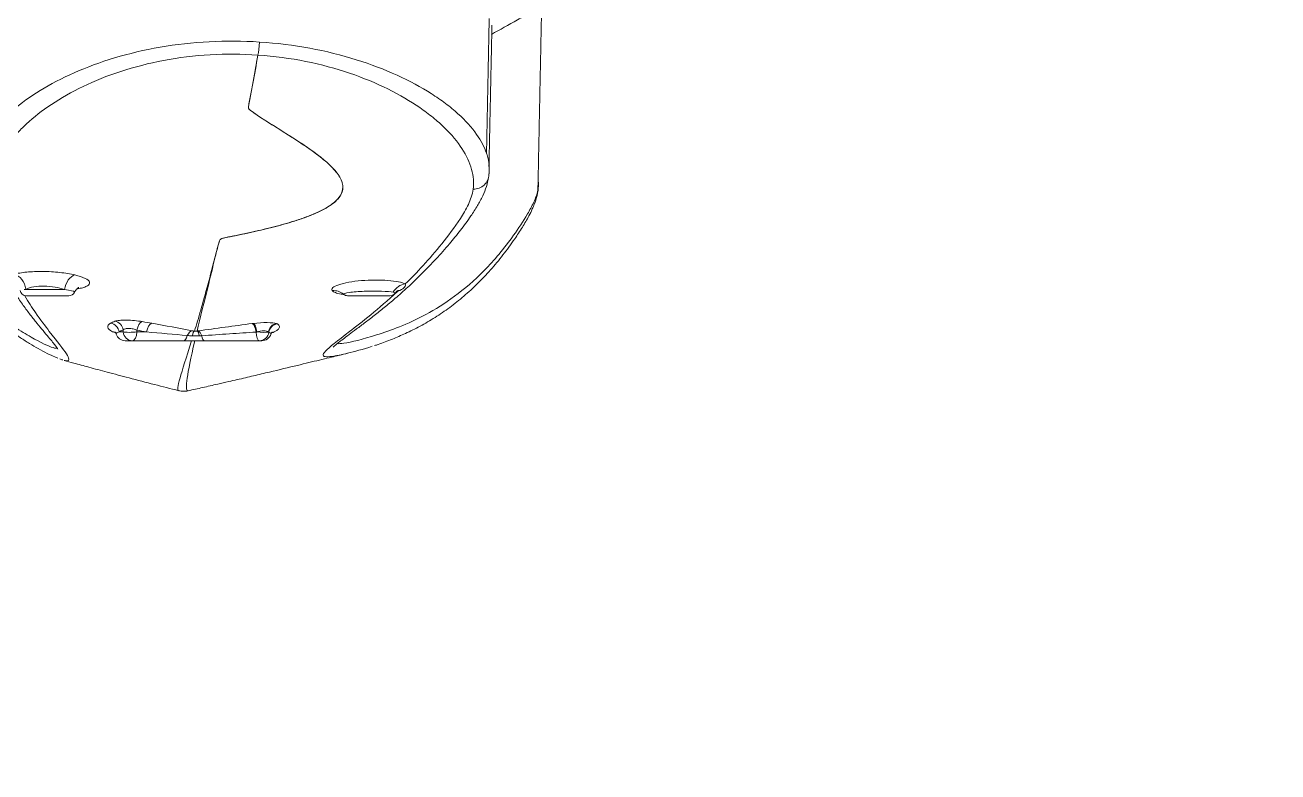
# Model space of a CAD drawing. Header units: millimetres. Extents: x 0 to 594, y 0 to 532.
# Drawn here: x 435.36 to 454.86, y 264.17 to 275.79 of the extents above; entities that cross this region are included whole.
import ezdxf

# ---------------------------------------------------------------- set-up
doc = ezdxf.new("R2010")
doc.units = ezdxf.units.MM
for name, color, linetype, true_color in [('13', 7, 'Continuous', 0xffffff), ('201', 7, 'Continuous', 0xffffff), ('3', 7, 'Continuous', 0xffffff)]:
    doc.layers.add(name, color=color, linetype=linetype, true_color=true_color)

# ---------------------------------------------------------------- blocks, each defined once
blk = doc.blocks.new('_U13')
at = {"layer": '201', "color": 250, "lineweight": 13}
blk.add_arc((430.61169, 282.820884), 53.921515, 175, 359.999943, dxfattribs=at)

msp = doc.modelspace()

# ---------------------------------------------------------------- linework, layer by layer
at = {"layer": '13', "color": 250, "linetype": 'Continuous', "lineweight": 18}
msp.add_circle((430.61169, 282.82088), 80.5978, dxfattribs=at)
at = {"layer": '3', "color": 250, "linetype": 'Continuous', "lineweight": 18}
for p, q in [((443.3511, 273.29483), (443.35122, 273.30207)), ((435.71169, 271.58088), (435.38159, 271.58088)), ((436.04179, 271.58088), (435.71169, 271.58088)), ((441.04179, 271.58088), (440.38262, 271.58088)), ((437.02978, 270.88088), (436.92147, 270.88088)), ((437.82213, 270.88088), (437.02978, 270.88088)), ((438.1579, 270.88088), (437.82213, 270.88088)), ((439.01063, 270.88088), (438.1579, 270.88088)), ((439.01063, 270.88088), (439.04657, 270.88088))]:
    msp.add_line(p, q, dxfattribs=at)
at = {"layer": '3', "color": 250, "linetype": 'Continuous', "lineweight": 13}
for p, q in [((435.3495, 271.67565), (435.97467, 271.67565)), ((440.31742, 271.60524), (440.31964, 271.6021)), ((436.82492, 271.01781), (436.89039, 271.01781)), ((437.10336, 271.01781), (437.25198, 271.01781))]:
    msp.add_line(p, q, dxfattribs=at)
at = {"layer": '3', "color": 250, "linetype": 'Continuous', "lineweight": 18}
for centre, radius, start, end in [((435.38159, 271.68088), 0.1, 190.87626, 270), ((436.04179, 271.68088), 0.1, 270, 332.82379), ((441.04179, 271.68088), 0.1, 270, 323.738921), ((436.92147, 271.03088), 0.15, 198.391393, 270), ((439.04657, 271.03088), 0.15, 270, 341.417114)]:
    msp.add_arc(centre, radius, start, end, dxfattribs=at)
at = {"layer": '3', "color": 250, "linetype": 'Continuous', "lineweight": 13}
for centre, major_axis, ratio, start_param, end_param in [((438.98655, 275.53353), (-0.01755, -0.24938), 0.100701, 0.59408193, 1.55829253), ((438.98671, 275.53352), (0.01656, 0.24945), 0.100694, 3.73534288, 4.69948987), ((435.17716, 271.67185), (0.06406, -0.24165), 0.78098, 1.41969689, 2.75906393), ((436.12736, 271.66257), (-0.05736, -0.24333), 0.608926, 3.45731482, 4.80170768), ((440.15442, 271.41612), (-0.19681, -0.15416), 0.966154, 3.343186, 4.10770387), ((441.29299, 271.51937), (-0.11848, -0.22014), 0.927865, 3.72244841, 4.68754031), ((441.2295, 271.41932), (-0.08642, 0.23459), 0.771689, 6.01218656, 6.28538859), ((440.38262, 271.68088), (0, -0.1), 0.996877, 5.57026941, 6.28318531), ((436.67997, 271.00474), (0.07603, -0.12931), 0.963922, 1.1432608, 2.50997937), ((436.74979, 271.03637), (0.05143, -0.14091), 0.928506, 1.33205736, 2.68535861), ((437.17577, 271.03083), (-0.02571, -0.14778), 0.49823, 3.34426682, 4.71061634), ((437.32556, 271.00474), (-0.02577, -0.14777), 0.49823, 3.34510991, 4.7108167), ((438.90611, 271.00045), (-0.01963, 0.14871), 0.359226, 4.76740334, 6.10460941), ((438.92485, 271.0028), (-0.01775, 0.14895), 0.295497, 4.77155381, 6.10896689), ((439.2875, 271.00002), (0.04704, 0.14243), 0.925798, 0.42168736, 1.76372301), ((439.30165, 270.99346), (0.08724, 0.12202), 0.972, 0.71048755, 2.05186208), ((436.70781, 270.87332), (0.07082, 0.13223), 0.93847, 6.27408742, 6.69848641), ((437.02978, 271.03088), (-0.14985, -0.00676), 0.124925, 0.3701738, 2.07844569), ((437.02978, 271.03088), (0, 0.15), 0.932831, 1.65806279, 3.14159265), ((437.02978, 271.03088), (0, -0.15), 0.492424, 0, 1.48352986), ((437.82213, 271.03088), (0, -0.15), 0.492424, 0, 1.08045638), ((437.95245, 270.88961), (-0.02876, -0.14722), 0.558259, 3.35820309, 4.3237794), ((437.98956, 270.8838), (-0.01828, -0.14888), 0.272964, 3.3283695, 4.22956708), ((438.04833, 270.88357), (0.01681, -0.14905), 0.276533, 2.05620657, 2.96090612), ((438.06594, 270.88581), (-0.02115, 0.1485), 0.412863, 5.16302135, 6.09260666), ((438.1579, 271.03088), (0, -0.15), 0.350207, 5.21712673, 6.28318531), ((439.01063, 271.03088), (0, -0.15), 0.350207, 4.81402356, 6.28318531), ((439.01063, 271.03088), (-0.14969, 0.00962), 0.116394, 1.28771181, 2.75876603), ((439.01063, 271.03088), (0, -0.15), 0.977712, 0, 1.44571689)]:
    msp.add_ellipse(centre, major_axis=major_axis, ratio=ratio, start_param=start_param, end_param=end_param, dxfattribs=at)
at = {"layer": '3', "color": 250, "linetype": 'Continuous', "lineweight": 18}
msp.add_ellipse((440.38124, 271.68088), major_axis=(0, -0.1), ratio=1, start_param=5.63211333, end_param=6.28340716, dxfattribs=at)
at = {"layer": '3', "color": 250, "linetype": 'Continuous', "lineweight": 13}
for points, knots in [([(443.40294, 276.13567), (443.39722, 276.12357), (443.38917, 276.11199), (443.36785, 276.08882), (443.355, 276.07741), (443.31275, 276.0436), (443.27959, 276.02147), (443.17555, 275.95655), (443.10023, 275.9141), (442.88745, 275.7951), (442.75126, 275.71994), (442.62211, 275.64816)], [0, 0, 0, 0, 0.06465713, 0.06465713, 0.12931427, 0.12931427, 0.25862853, 0.25862853, 0.51725706, 0.51725706, 1, 1, 1, 1]), ([(434.69259, 273.84105), (434.70256, 273.86696), (434.71406, 273.89347), (434.73942, 273.946), (434.75339, 273.9723), (434.79915, 274.05133), (434.83476, 274.10415), (434.91603, 274.20992), (434.96171, 274.26281), (435.0634, 274.36854), (435.11965, 274.42156), (435.30166, 274.5778), (435.44103, 274.67888), (435.75721, 274.87298), (435.93558, 274.96655), (436.32143, 275.13663), (436.52961, 275.21388), (436.98014, 275.349), (437.21675, 275.40511), (437.7098, 275.49063), (437.96968, 275.52021), (438.48832, 275.5475), (438.74911, 275.54596), (439.01144, 275.52864)], [0, 0, 0, 0, 0.03125, 0.03125, 0.0625, 0.0625, 0.125, 0.125, 0.1875, 0.1875, 0.25, 0.25, 0.375, 0.375, 0.5, 0.5, 0.625, 0.625, 0.75, 0.75, 0.875, 0.875, 1, 1, 1, 1]), ([(439.01162, 275.52863), (439.28133, 275.51183), (439.54164, 275.47916), (440.04519, 275.38621), (440.29047, 275.32492), (440.74481, 275.18269), (440.95609, 275.10161), (441.34877, 274.92245), (441.52567, 274.82643), (441.76219, 274.67619), (441.83633, 274.62497), (441.97529, 274.52054), (442.04021, 274.46721), (442.21778, 274.30717), (442.31466, 274.19984), (442.45933, 273.99493), (442.51103, 273.89688), (442.54379, 273.80102)], [0, 0, 0, 0, 0.14482206, 0.14482206, 0.28964412, 0.28964412, 0.43446618, 0.43446618, 0.57928824, 0.57928824, 0.65169927, 0.65169927, 0.7241103, 0.7241103, 0.86893235, 0.86893235, 1, 1, 1, 1]), ([(438.98607, 275.32588), (438.73715, 275.3436), (438.48978, 275.34502), (437.99799, 275.3166), (437.75172, 275.28594), (437.28605, 275.19788), (437.06283, 275.14022), (436.63986, 275.00226), (436.44502, 274.92363), (436.08465, 274.75109), (435.91865, 274.6565), (435.62495, 274.46085), (435.49577, 274.35912), (435.3273, 274.20214), (435.2753, 274.14897), (435.18133, 274.04294), (435.13913, 273.9899), (435.02653, 273.83093), (434.97006, 273.72519), (434.93279, 273.62029)], [0, 0, 0, 0, 0.125, 0.125, 0.25, 0.25, 0.375, 0.375, 0.5, 0.5, 0.625, 0.625, 0.75, 0.75, 0.8125, 0.8125, 0.875, 0.875, 1, 1, 1, 1]), ([(438.98607, 275.32588), (438.95714, 275.16517), (438.92865, 275.00934), (438.88676, 274.78274), (438.87278, 274.7084), (438.85245, 274.59866), (438.84486, 274.5624), (438.83942, 274.51731), (438.83828, 274.50824), (438.84176, 274.49045), (438.84888, 274.48192), (438.87566, 274.45898), (438.89689, 274.44477), (439.00055, 274.37321), (439.08666, 274.31786), (439.25814, 274.20845), (439.344, 274.15457), (439.59734, 273.99391), (439.7612, 273.88825), (439.97727, 273.72571), (440.04446, 273.67057), (440.16097, 273.55969), (440.21056, 273.50382), (440.28331, 273.3901), (440.30583, 273.33198), (440.30859, 273.21864), (440.28843, 273.16201), (440.20718, 273.05686), (440.14588, 273.0071), (439.99627, 272.91592), (439.90881, 272.8744), (439.71681, 272.79687), (439.61311, 272.76127), (439.39754, 272.69513), (439.28521, 272.66445), (439.05412, 272.60654), (438.93521, 272.57931), (438.75386, 272.54046), (438.69292, 272.52786), (438.60116, 272.50927), (438.57051, 272.50313), (438.50948, 272.49074), (438.47855, 272.48468), (438.43602, 272.47401), (438.42239, 272.47), (438.40379, 272.46015), (438.39884, 272.45444), (438.38799, 272.43774), (438.38459, 272.42649), (438.37374, 272.39292), (438.36795, 272.3707), (438.35046, 272.30474), (438.33949, 272.26162), (438.28522, 272.05034), (438.24477, 271.89499), (438.12881, 271.46583), (438.05976, 271.22899), (437.99997, 271.03102)], [0, 0, 0, 0, 0.0625, 0.0625, 0.09375, 0.09375, 0.109375, 0.109375, 0.11328125, 0.11328125, 0.1171875, 0.1171875, 0.125, 0.125, 0.15625, 0.15625, 0.1875, 0.1875, 0.25, 0.25, 0.28125, 0.28125, 0.3125, 0.3125, 0.34375, 0.34375, 0.375, 0.375, 0.40625, 0.40625, 0.4375, 0.4375, 0.46875, 0.46875, 0.5, 0.5, 0.53125, 0.53125, 0.546875, 0.546875, 0.5546875, 0.5546875, 0.5625, 0.5625, 0.56640625, 0.56640625, 0.5703125, 0.5703125, 0.578125, 0.578125, 0.59375, 0.59375, 0.625, 0.625, 0.75, 0.75, 1, 1, 1, 1]), ([(438.0392, 271.03103), (438.08756, 271.23331), (438.14799, 271.47607), (438.25684, 271.91754), (438.29576, 272.07757), (438.34957, 272.29552), (438.3603, 272.34001), (438.37578, 272.39673), (438.37898, 272.40812), (438.3865, 272.43099), (438.3896, 272.44252), (438.40374, 272.45948), (438.41109, 272.46489), (438.43464, 272.47384), (438.44892, 272.47733), (438.49252, 272.48737), (438.52317, 272.49342), (438.67539, 272.52405), (438.79737, 272.54882), (439.03588, 272.60182), (439.1526, 272.62972), (439.37898, 272.68927), (439.48867, 272.72092), (439.69808, 272.78944), (439.79842, 272.82657), (439.97982, 272.90684), (440.06123, 272.94997), (440.19595, 273.04525), (440.24664, 273.09595), (440.29199, 273.17704), (440.30191, 273.20507), (440.31084, 273.26108), (440.31004, 273.28928), (440.29329, 273.37447), (440.26242, 273.4322), (440.13532, 273.60061), (440.00376, 273.71056), (439.70778, 273.92498), (439.54222, 274.03006), (439.28814, 274.19034), (439.20237, 274.24419), (439.07442, 274.32637), (439.03187, 274.35399), (438.96866, 274.39593), (438.94769, 274.40999), (438.9062, 274.43837), (438.88533, 274.45257), (438.85679, 274.47484), (438.84734, 274.48264), (438.83851, 274.49951), (438.83895, 274.508), (438.84085, 274.53349), (438.84411, 274.55058), (438.85314, 274.60196), (438.85971, 274.63645), (438.87932, 274.74074), (438.89262, 274.81133), (438.93254, 275.0263), (438.95966, 275.17388), (438.98704, 275.32583)], [0, 0, 0, 0, 0.25, 0.25, 0.375, 0.375, 0.40625, 0.40625, 0.4140625, 0.4140625, 0.421875, 0.421875, 0.42578125, 0.42578125, 0.4296875, 0.4296875, 0.4375, 0.4375, 0.46875, 0.46875, 0.5, 0.5, 0.53125, 0.53125, 0.5625, 0.5625, 0.59375, 0.59375, 0.625, 0.625, 0.640625, 0.640625, 0.65625, 0.65625, 0.6875, 0.6875, 0.75, 0.75, 0.8125, 0.8125, 0.84375, 0.84375, 0.859375, 0.859375, 0.8671875, 0.8671875, 0.875, 0.875, 0.87890625, 0.87890625, 0.8828125, 0.8828125, 0.890625, 0.890625, 0.90625, 0.90625, 0.9375, 0.9375, 1, 1, 1, 1]), ([(442.33594, 273.23822), (442.34989, 273.33844), (442.34166, 273.44157), (442.2831, 273.65322), (442.23221, 273.76211), (442.09166, 273.97819), (442.00193, 274.08618), (441.83719, 274.24715), (441.77695, 274.30085), (441.64773, 274.40615), (441.57872, 274.45783), (441.35837, 274.60963), (441.19347, 274.70675), (440.82561, 274.88868), (440.62726, 274.97133), (440.19945, 275.11659), (439.96765, 275.17945), (439.49068, 275.275), (439.24363, 275.3086), (438.98704, 275.32583)], [0, 0, 0, 0, 0.125, 0.125, 0.25, 0.25, 0.375, 0.375, 0.4375, 0.4375, 0.5, 0.5, 0.625, 0.625, 0.75, 0.75, 0.875, 0.875, 1, 1, 1, 1]), ([(433.87372, 273.3554), (433.86741, 273.2924), (433.86857, 273.23031), (433.88576, 273.0342), (433.9179, 272.90527), (433.99359, 272.66237), (434.03813, 272.54823), (434.13342, 272.33419), (434.18407, 272.23471), (434.34134, 271.95745), (434.4528, 271.80098), (434.67538, 271.53451), (434.78653, 271.42426), (434.99943, 271.23837), (435.10122, 271.16256), (435.28995, 271.03416), (435.37694, 270.98144), (435.6101, 270.84902), (435.72867, 270.79307), (435.83078, 270.76259), (435.85215, 270.76193), (435.85919, 270.77353), (435.85933, 270.77378), (435.85946, 270.77403)], [0, 0, 0, 0, 0.02566917, 0.02566917, 0.08283812, 0.08283812, 0.14000708, 0.14000708, 0.19717603, 0.19717603, 0.31151394, 0.31151394, 0.42585185, 0.42585185, 0.54018976, 0.54018976, 0.65452767, 0.65452767, 0.88320349, 0.88320349, 0.9975414, 0.9975414, 1, 1, 1, 1]), ([(440.2193, 270.83623), (440.242, 270.83238), (440.27802, 270.83483), (440.43805, 270.85931), (440.61442, 270.90122), (441.05253, 271.03905), (441.31506, 271.13538), (441.88908, 271.44482), (442.20069, 271.66046), (442.6643, 272.13242), (442.8182, 272.31439), (443.04073, 272.62638), (443.1142, 272.73698), (443.21673, 272.91297), (443.24982, 272.97341), (443.29316, 273.06609), (443.30655, 273.09738), (443.32923, 273.16021), (443.33849, 273.19207), (443.34409, 273.22347)], [0, 0, 0, 0, 0.09486474, 0.09486474, 0.32114856, 0.32114856, 0.54743237, 0.54743237, 0.77371619, 0.77371619, 0.88685809, 0.88685809, 0.94342905, 0.94342905, 0.97171452, 0.97171452, 0.98585726, 0.98585726, 1, 1, 1, 1]), ([(441.27995, 271.76373), (441.46012, 271.94098), (441.65162, 272.14757), (441.94617, 272.51112), (442.04643, 272.64116), (442.18291, 272.85179), (442.22587, 272.92461), (442.29663, 273.0764), (442.32448, 273.15538), (442.33594, 273.23822)], [0, 0, 0, 0, 0.5, 0.5, 0.75, 0.75, 0.875, 0.875, 1, 1, 1, 1]), ([(435.18817, 271.91471), (435.24246, 271.92902), (435.31075, 271.94047), (435.42599, 271.95181), (435.46725, 271.95467), (435.55159, 271.95821), (435.59476, 271.95892), (435.72727, 271.9578), (435.81668, 271.95268), (435.98812, 271.93404), (436.06656, 271.92099), (436.13588, 271.90471)], [0, 0, 0, 0, 0.25, 0.25, 0.375, 0.375, 0.5, 0.5, 0.75, 0.75, 1, 1, 1, 1]), ([(436.13588, 271.90471), (436.26822, 271.87364), (436.35318, 271.83164), (436.37147, 271.77097), (436.35974, 271.75165), (436.31694, 271.72596), (436.29879, 271.71811), (436.25508, 271.70375), (436.22914, 271.69719), (436.19041, 271.6896), (436.17991, 271.68772), (436.16905, 271.68595)], [0, 0, 0, 0, 0.47884901, 0.47884901, 0.71827352, 0.71827352, 0.83798577, 0.83798577, 0.95769802, 0.95769802, 1, 1, 1, 1]), ([(435.97467, 271.67565), (435.93153, 271.69179), (435.88227, 271.70489), (435.77331, 271.72367), (435.71599, 271.72884), (435.60272, 271.73019), (435.54756, 271.72627), (435.45011, 271.7108), (435.40723, 271.6992), (435.37338, 271.68493)], [0, 0, 0, 0, 0.25, 0.25, 0.5, 0.5, 0.75, 0.75, 1, 1, 1, 1]), ([(436.1308, 271.63535), (436.13175, 271.63712), (436.13159, 271.63895), (436.12177, 271.65291), (436.06422, 271.66616), (435.97467, 271.67565)], [0, 0, 0, 0, 0.13401551, 0.13401551, 1, 1, 1, 1]), ([(440.1658, 270.64062), (440.12036, 270.63373), (440.08339, 270.63055), (440.02489, 270.63261), (440.00654, 270.63962), (439.99973, 270.66793), (440.01126, 270.68944), (440.09537, 270.78103), (440.21899, 270.87686), (440.60179, 271.17069), (440.86032, 271.36727), (441.15842, 271.64697)], [0, 0, 0, 0, 0.12716974, 0.12716974, 0.27264145, 0.27264145, 0.41811316, 0.41811316, 0.70905658, 0.70905658, 1, 1, 1, 1]), ([(440.14377, 271.6602), (440.13251, 271.67481), (440.13616, 271.69063), (440.171, 271.72216), (440.20251, 271.73797), (440.28687, 271.76664), (440.3405, 271.77978), (440.46065, 271.80136), (440.52807, 271.80998), (440.6673, 271.82174), (440.73945, 271.82494), (440.88011, 271.82578), (440.94812, 271.82345), (441.07282, 271.8137), (441.12829, 271.8064), (441.22087, 271.78759), (441.25643, 271.77643), (441.27995, 271.76373)], [0, 0, 0, 0, 0.125, 0.125, 0.25, 0.25, 0.375, 0.375, 0.5, 0.5, 0.625, 0.625, 0.75, 0.75, 0.875, 0.875, 1, 1, 1, 1]), ([(440.31425, 271.60015), (440.30266, 271.60181), (440.29157, 271.60359), (440.24507, 271.61199), (440.21457, 271.62013), (440.16845, 271.63859), (440.15244, 271.64895), (440.14377, 271.6602)], [0, 0, 0, 0, 0.12763282, 0.12763282, 0.56381641, 0.56381641, 1, 1, 1, 1]), ([(441.09174, 271.63474), (441.0563, 271.64203), (440.99125, 271.64778), (440.82874, 271.65347), (440.73282, 271.65329), (440.55176, 271.6464), (440.46671, 271.63958), (440.34861, 271.62291), (440.31553, 271.61319), (440.31742, 271.60524)], [0, 0, 0, 0, 0.25, 0.25, 0.5, 0.5, 0.75, 0.75, 1, 1, 1, 1]), ([(441.27995, 271.76373), (441.28687, 271.74688), (441.28342, 271.73285), (441.25544, 271.70018), (441.23053, 271.68125), (441.19469, 271.6632)], [0, 0, 0, 0, 0.5, 0.5, 1, 1, 1, 1]), ([(435.35881, 271.5788), (435.41409, 271.48305), (435.46946, 271.39734), (435.60093, 271.20574), (435.67444, 271.10941), (435.86763, 270.86146), (435.95876, 270.7501), (436.02891, 270.63977), (436.04151, 270.61294), (436.04611, 270.57712), (436.03822, 270.56793), (436.01409, 270.56585), (436.00559, 270.56646), (435.99563, 270.56821)], [0, 0, 0, 0, 0.11159658, 0.11159658, 0.27588909, 0.27588909, 0.60447412, 0.60447412, 0.76876663, 0.76876663, 0.93305914, 0.93305914, 1, 1, 1, 1]), ([(441.12248, 271.62181), (441.12264, 271.62203), (441.12277, 271.62225), (441.12501, 271.62706), (441.11379, 271.6302), (441.09174, 271.63474)], [0, 0, 0, 0, 0.04554922, 0.04554922, 1, 1, 1, 1]), ([(436.72253, 271.02113), (436.67736, 271.04513), (436.65324, 271.06822), (436.64421, 271.11191), (436.6588, 271.1325), (436.69221, 271.15237)], [0, 0, 0, 0, 0.5, 0.5, 1, 1, 1, 1]), ([(436.76126, 271.18391), (436.77633, 271.18944), (436.7998, 271.19381), (436.861, 271.19952), (436.89839, 271.20079), (436.97915, 271.19981), (437.023, 271.19755), (437.10793, 271.18993), (437.14911, 271.18461), (437.18614, 271.17816)], [0, 0, 0, 0, 0.25, 0.25, 0.5, 0.5, 0.75, 0.75, 1, 1, 1, 1]), ([(437.10219, 271.0439), (437.08436, 271.05202), (437.06418, 271.05899), (437.02137, 271.06914), (436.99867, 271.07223), (436.95697, 271.07326), (436.93778, 271.07122), (436.90729, 271.06289), (436.89615, 271.05679), (436.88907, 271.04945)], [0, 0, 0, 0, 0.25, 0.25, 0.5, 0.5, 0.75, 0.75, 1, 1, 1, 1]), ([(438.915, 271.1504), (438.98561, 271.15883), (439.064, 271.16326), (439.19701, 271.16213), (439.24983, 271.15664), (439.27645, 271.1478)], [0, 0, 0, 0, 0.5, 0.5, 1, 1, 1, 1]), ([(439.29043, 271.14126), (439.30794, 271.12857), (439.31798, 271.11549), (439.32263, 271.08893), (439.31738, 271.0754), (439.291, 271.04754), (439.26978, 271.03325), (439.22909, 271.01305), (439.21606, 271.00718), (439.20165, 271.00127)], [0, 0, 0, 0, 0.29356462, 0.29356462, 0.58712925, 0.58712925, 0.88069387, 0.88069387, 1, 1, 1, 1]), ([(436.82492, 271.01781), (436.79302, 271.00786), (436.77751, 270.99753), (436.77853, 270.98574), (436.7787, 270.98489), (436.77897, 270.98404)], [0, 0, 0, 0, 0.92834703, 0.92834703, 1, 1, 1, 1]), ([(437.95282, 270.87664), (437.86988, 270.6079), (437.80928, 270.42504), (437.73716, 270.17031), (437.73007, 270.10838), (437.75535, 270.10265), (437.75799, 270.10271), (437.76094, 270.10337)], [0, 0, 0, 0, 0.45716239, 0.45716239, 0.94987957, 0.94987957, 1, 1, 1, 1]), ([(437.89845, 270.10149), (437.89596, 270.10087), (437.89366, 270.1008), (437.86985, 270.1063), (437.86651, 270.16838), (437.90291, 270.42365), (437.93997, 270.60709), (438.00272, 270.87665)], [0, 0, 0, 0, 0.04837854, 0.04837854, 0.54144014, 0.54144014, 1, 1, 1, 1]), ([(437.99997, 271.03102), (438.00536, 271.03023), (438.01128, 271.02974), (438.02303, 271.02955), (438.02902, 271.02985), (438.03612, 271.03062), (438.03767, 271.03082), (438.0392, 271.03103)], [0, 0, 0, 0, 0.43805688, 0.43805688, 0.87618356, 0.87618356, 1, 1, 1, 1]), ([(438.95837, 271.01566), (438.81945, 271.00652), (438.68084, 270.99729), (438.39858, 270.97823), (438.25494, 270.96839), (438.11192, 270.95835)], [0, 0, 0, 0, 0.48972748, 0.48972748, 1, 1, 1, 1]), ([(439.14906, 271.01545), (439.13658, 271.02695), (439.11069, 271.03451), (439.04256, 271.03525), (439.00238, 271.02829), (438.96774, 271.01684)], [0, 0, 0, 0, 0.5, 0.5, 1, 1, 1, 1])]:
    msp.add_open_spline(points, degree=3, knots=knots, dxfattribs=at)
at = {"layer": '3', "color": 250, "linetype": 'Continuous', "lineweight": 18}
for points, weights in [([(443.40294, 276.13567), (443.3833, 275.16362), (443.36368, 274.1929), (443.34409, 273.22351)], [1.00007584134, 1.0007625227, 1.00144920405, 1.00213588541]), ([(442.58226, 273.59269), (442.59777, 274.32519), (442.61331, 275.05849), (442.62886, 275.79258)], [1.00171147874, 1.0011679421, 1.00062440545, 1.00008086881])]:
    msp.add_rational_spline(points, weights, degree=3, dxfattribs=at)
for points, degree in [([(442.544, 273.80049), (442.56479, 274.84724), (442.5856, 275.89398)], 2), ([(442.57816, 273.44112), (442.5861, 273.48572), (442.584, 273.54172)], 2), ([(443.34409, 273.22347), (443.34404, 273.20811), (443.34237, 273.19287), (443.33919, 273.17799)], 3), ([(443.34255, 273.1939), (443.34667, 273.21802), (443.34886, 273.24673)], 2), ([(443.34409, 273.22351), (443.35135, 273.26425), (443.35351, 273.30565), (443.35064, 273.34752)], 3), ([(443.34409, 273.22347), (443.34409, 273.22348), (443.34409, 273.22349), (443.34409, 273.22351)], 3), ([(435.94724, 270.58155), (435.93349, 270.58631), (435.91839, 270.59212), (435.90199, 270.59895)], 3), ([(435.99563, 270.56821), (435.98833, 270.5695), (435.98024, 270.5714), (435.97141, 270.5739)], 3)]:
    msp.add_open_spline(points, degree=degree, dxfattribs=at)
at = {"layer": '3', "color": 250, "linetype": 'Continuous', "lineweight": 13}
for points in [[(439.01144, 275.52864), (439.0115, 275.52864), (439.01156, 275.52864), (439.01162, 275.52863)], [(438.98704, 275.32583), (438.98671, 275.32585), (438.98639, 275.32586), (438.98607, 275.32588)], [(435.37338, 271.68493), (435.36495, 271.68138), (435.35695, 271.67833), (435.3495, 271.67565)], [(441.15842, 271.64697), (441.15279, 271.64553), (441.14703, 271.64411), (441.14114, 271.6427)], [(441.19469, 271.6632), (441.18344, 271.65753), (441.17129, 271.65205), (441.15842, 271.64697)], [(436.69221, 271.15237), (436.71042, 271.16319), (436.73343, 271.17369), (436.76126, 271.18391)], [(437.18614, 271.17816), (437.23607, 271.16947), (437.28599, 271.16077), (437.33592, 271.15205)], [(437.33592, 271.15205), (437.54935, 271.1148), (437.75937, 271.07661), (437.96288, 271.03683)], [(438.05679, 271.03328), (438.33263, 271.07263), (438.61325, 271.1106), (438.89628, 271.14804)], [(438.89628, 271.14804), (438.90244, 271.14886), (438.90869, 271.14964), (438.915, 271.1504)], [(439.27645, 271.1478), (439.28252, 271.14578), (439.28722, 271.14359), (439.29043, 271.14126)], [(436.77221, 271.00409), (436.75012, 271.00977), (436.73294, 271.0156), (436.72253, 271.02113)], [(436.88907, 271.04945), (436.86325, 271.0392), (436.84187, 271.02867), (436.82492, 271.01781)], [(436.89039, 271.01781), (436.88995, 271.02836), (436.88951, 271.0389), (436.88907, 271.04945)], [(437.25198, 271.01781), (437.20205, 271.02652), (437.15212, 271.03522), (437.10219, 271.0439)], [(437.10219, 271.0439), (437.10258, 271.03521), (437.10297, 271.02651), (437.10336, 271.01781)], [(437.88729, 270.96024), (437.67812, 270.98016), (437.46587, 270.99923), (437.25198, 271.01781)], [(437.96205, 270.95734), (437.93557, 270.95816), (437.91065, 270.95914), (437.88729, 270.96024)], [(438.07694, 270.95723), (438.0392, 270.95615), (437.99986, 270.95617), (437.96205, 270.95734)], [(437.96288, 271.03683), (437.97427, 271.03461), (437.98662, 271.03266), (437.99997, 271.03102)], [(438.0392, 271.03103), (438.04521, 271.03171), (438.05111, 271.03247), (438.05679, 271.03328)], [(438.11192, 270.95835), (438.10055, 270.95794), (438.08883, 270.95757), (438.07694, 270.95723)], [(438.96774, 271.01684), (438.96458, 271.01646), (438.96145, 271.01607), (438.95837, 271.01566)], [(439.15614, 271.01217), (439.15451, 271.01334), (439.15213, 271.01444), (439.14906, 271.01545)], [(439.18868, 270.98285), (439.19245, 270.99296), (439.18147, 271.00273), (439.15614, 271.01217)]]:
    msp.add_open_spline(points, degree=3, dxfattribs=at)
at = {"layer": '3', "color": 250, "linetype": 'Continuous', "lineweight": 18}
for points, knots in [([(442.54379, 273.80102), (442.54723, 273.79096), (442.55046, 273.78092), (442.56938, 273.71822), (442.57958, 273.66623), (442.58607, 273.59045), (442.58684, 273.56612), (442.58626, 273.54194)], [0, 0, 0, 0, 0.11389908, 0.11389908, 0.71352636, 0.71352636, 1, 1, 1, 1]), ([(434.63025, 273.44302), (434.62989, 273.42924), (434.62888, 273.35531), (434.64358, 273.22489), (434.66791, 273.05145), (434.70621, 272.84783), (434.7608, 272.62458), (434.83322, 272.39246), (434.91722, 272.17239), (435.01075, 271.96599), (435.11315, 271.77146), (435.22253, 271.59073), (435.33541, 271.42538), (435.44562, 271.27869), (435.54915, 271.14855), (435.64503, 271.03286), (435.72828, 270.93479), (435.79304, 270.85759), (435.83707, 270.80156), (435.86267, 270.76583), (435.87076, 270.75209), (435.87161, 270.75078), (435.87161, 270.75082)], [0, 0, 0, 0, 0.00602084, 0.0326835, 0.0625535, 0.0969413, 0.14474945, 0.19426595, 0.2458557, 0.29947295, 0.3550377, 0.41465221, 0.47597286, 0.53937019, 0.60397835, 0.67213548, 0.74226579, 0.81078652, 0.87736511, 0.93595278, 0.98558389, 1, 1, 1, 1]), ([(440.1596, 270.78227), (440.15939, 270.78202), (440.15961, 270.78246), (440.16685, 270.79004), (440.19382, 270.8141), (440.23994, 270.85145), (440.30948, 270.90488), (440.40285, 270.97488), (440.51929, 271.06187), (440.65747, 271.16629), (440.80824, 271.28245), (440.9729, 271.41303), (441.14872, 271.56015), (441.34197, 271.73262), (441.54696, 271.93016), (441.75555, 272.14796), (441.95231, 272.37094), (442.13711, 272.59455), (442.28445, 272.79351), (442.40135, 272.97279), (442.48322, 273.12279), (442.54586, 273.28119), (442.56774, 273.37754), (442.57535, 273.42687)], [0, 0, 0, 0, 0.01369676, 0.05348983, 0.09592883, 0.14597926, 0.20166888, 0.26123049, 0.32306834, 0.38609764, 0.44967169, 0.50535411, 0.56393726, 0.62645068, 0.68807772, 0.74876173, 0.80776168, 0.8554465, 0.90053193, 0.93058903, 0.95670998, 0.97817397, 1, 1, 1, 1]), ([(442.57951, 273.46322), (442.57951, 273.40325), (442.55328, 273.34517), (442.46345, 273.26234), (442.40024, 273.23829), (442.33594, 273.23822)], [0, 0, 0, 0, 0.5, 0.5, 1, 1, 1, 1]), ([(433.86858, 273.23937), (433.86974, 273.19531), (433.87572, 273.09839), (433.9028, 272.95229), (433.94109, 272.7952), (433.99804, 272.6067), (434.07699, 272.40015), (434.17717, 272.1865), (434.29003, 271.98369), (434.41159, 271.79262), (434.54434, 271.61028), (434.68657, 271.44089), (434.83596, 271.28653), (434.98921, 271.14896), (435.14337, 271.02802), (435.29416, 270.92352), (435.43514, 270.83439), (435.57514, 270.75202), (435.70749, 270.68181), (435.8076, 270.63402), (435.85801, 270.61449), (435.87319, 270.60906)], [0, 0, 0, 0, 0.0183548, 0.04181199, 0.06848334, 0.10091819, 0.14440737, 0.1899666, 0.23800533, 0.28828667, 0.34182882, 0.39898768, 0.45829404, 0.52009177, 0.58463535, 0.65195233, 0.72144943, 0.79420468, 0.87788404, 0.96135186, 1, 1, 1, 1]), ([(440.79968, 270.80447), (440.81926, 270.8106), (440.90638, 270.83895), (441.06705, 270.90008), (441.28535, 270.99276), (441.50855, 271.10336), (441.73956, 271.2376), (441.96794, 271.393), (442.18942, 271.56832), (442.40217, 271.76283), (442.60588, 271.97691), (442.79956, 272.20896), (442.96463, 272.43623), (443.09751, 272.63749), (443.19156, 272.79521), (443.25305, 272.92071), (443.29299, 273.01371), (443.3244, 273.10756), (443.33519, 273.1609), (443.33809, 273.17828)], [0, 0, 0, 0, 0.02910304, 0.12715561, 0.21183107, 0.30122901, 0.38847312, 0.47200556, 0.55194132, 0.62868367, 0.70238289, 0.77417643, 0.843833, 0.89038181, 0.93125519, 0.95356886, 0.96957388, 0.99006007, 1, 1, 1, 1]), ([(436.13163, 271.63503), (436.13223, 271.63689), (436.13908, 271.657), (436.16316, 271.68248), (436.18823, 271.7043), (436.19685, 271.7085), (436.19756, 271.70882), (436.19756, 271.70882)], [0, 0, 0, 0, 0.0333583, 0.36822056, 0.65374642, 0.93386658, 1, 1, 1, 1]), ([(441.12297, 271.62109), (441.12936, 271.62989), (441.14207, 271.64634), (441.15864, 271.65949), (441.16381, 271.66284), (441.16424, 271.66309), (441.16424, 271.66309)], [0, 0, 0, 0, 0.27290437, 0.60669392, 0.91635747, 1, 1, 1, 1]), ([(440.29662, 271.61669), (440.29661, 271.6167), (440.29799, 271.6163), (440.30617, 271.6137), (440.31782, 271.6032), (440.32041, 271.60083)], [0, 0, 0, 0, 0.22262154, 0.84128892, 1, 1, 1, 1]), ([(436.7594, 271.01666), (436.75944, 271.01667), (436.76091, 271.01574), (436.76969, 271.0089), (436.77515, 270.98991), (436.77722, 270.98212)], [0, 0, 0, 0, 0.19253635, 0.72032583, 1, 1, 1, 1]), ([(439.19069, 270.98211), (439.19173, 270.98738), (439.19592, 271.00636), (439.20776, 271.01614), (439.21001, 271.01808), (439.20995, 271.01813)], [0, 0, 0, 0, 0.17310275, 0.69512835, 1, 1, 1, 1]), ([(437.89812, 270.10153), (437.97414, 270.11835), (438.12832, 270.15273), (438.33912, 270.20052), (438.5189, 270.2417), (438.71047, 270.28597), (438.92958, 270.33712), (439.24513, 270.41165), (439.59672, 270.49587), (439.90099, 270.56936), (440.09963, 270.61728), (440.22656, 270.64779), (440.31475, 270.66898), (440.36975, 270.68208), (440.37712, 270.68383)], [0, 0, 0, 0, 0.06690786, 0.13577175, 0.18610732, 0.22549313, 0.30714046, 0.39532648, 0.56860612, 0.7263127, 0.81062999, 0.89170705, 0.98555801, 1, 1, 1, 1]), ([(440.76336, 270.79444), (440.6191, 270.74614), (440.49025, 270.7111), (440.29687, 270.66451), (440.22431, 270.64949), (440.1658, 270.64062)], [0, 0, 0, 0, 0.56557713, 0.56557713, 1, 1, 1, 1]), ([(435.96885, 270.57493), (436.01878, 270.56108), (436.14604, 270.52594), (436.36982, 270.46479), (436.65682, 270.3874), (436.99744, 270.29708), (437.36897, 270.20045), (437.62732, 270.1349), (437.75408, 270.10311)], [0, 0, 0, 0, 0.08546509, 0.21721221, 0.37837687, 0.56891857, 0.78877674, 1, 1, 1, 1]), ([(437.75399, 270.10436), (437.77933, 270.09826), (437.82946, 270.09054), (437.8792, 270.09549), (437.89777, 270.1014), (437.89815, 270.10152)], [0, 0, 0, 0, 0.45619049, 0.98881372, 1, 1, 1, 1])]:
    msp.add_open_spline(points, degree=3, knots=knots, dxfattribs=at)

# ---------------------------------------------------------------- block references
at = {"layer": '201', "color": 250, "linetype": 'Continuous', "lineweight": 18}
msp.add_blockref('_U13', (0, 0), dxfattribs=at)

doc.saveas('drawing.dxf')
